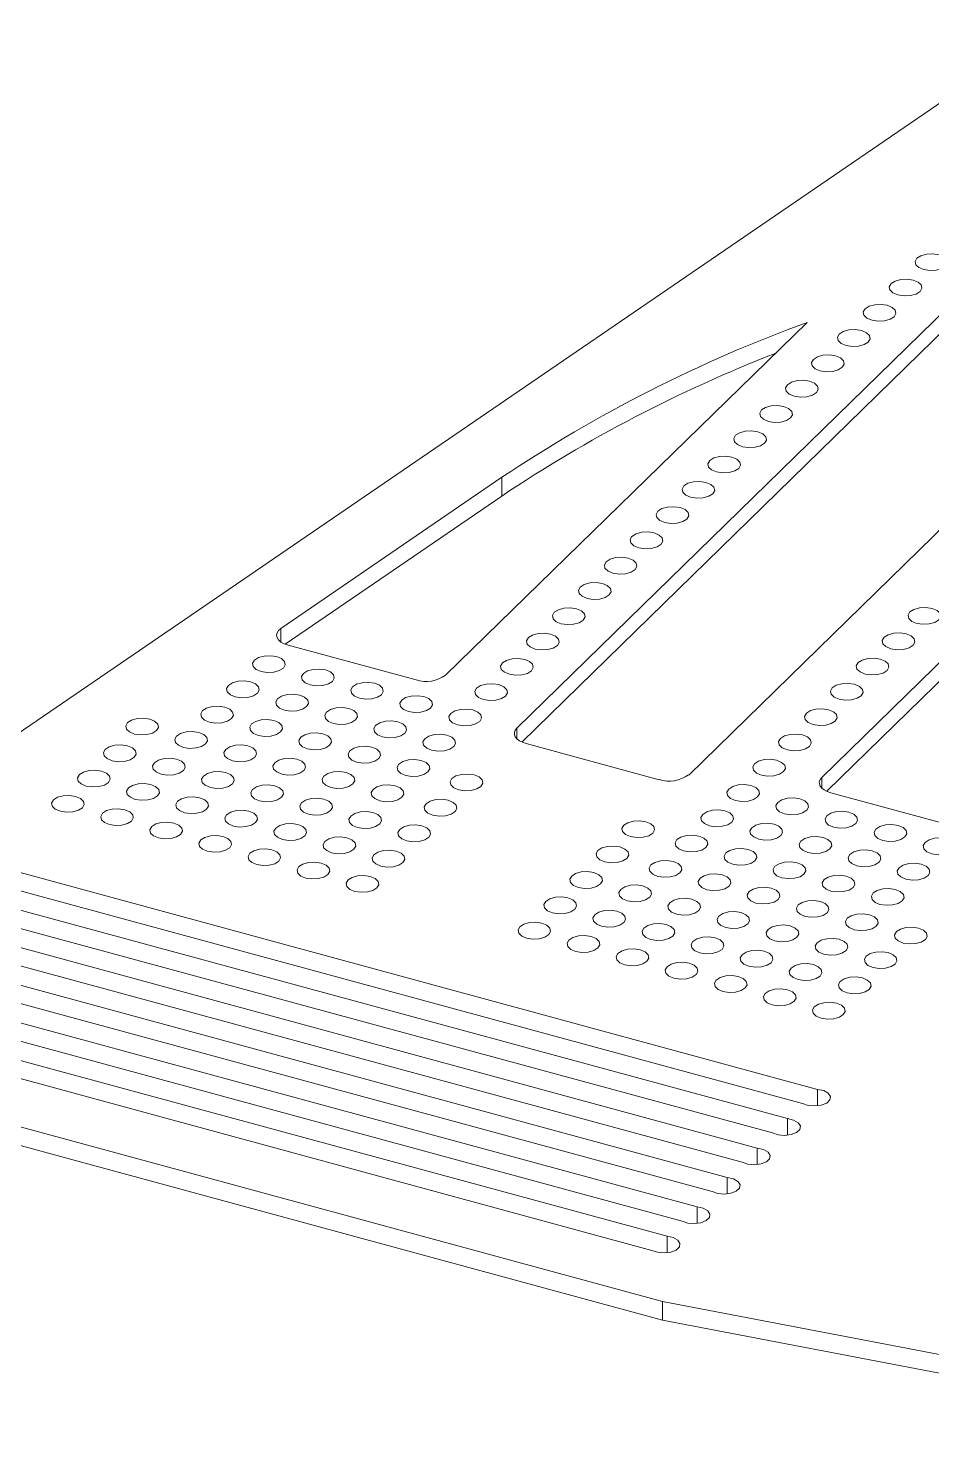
# Paper-space layout '_트리메트릭' of a CAD drawing. Header units: millimetres. Extents: x -163 to 53, y -91 to 40.
# Drawn here: x -83.8 to -1.1, y -90.4 to 37.9 of the extents above; entities that cross this region are included whole.
import ezdxf

# ---------------------------------------------------------------- set-up
doc = ezdxf.new("R2010")
doc.units = ezdxf.units.MM

psp = doc.layouts.new('_트리메트릭')

# ---------------------------------------------------------------- linework, layer by layer
at = {"color": 7, "linetype": 'Continuous', "lineweight": 15}
for p, q in [((9.63, 37.88), (-87.58, -28.59)), ((21.19, 32.66), (-39.11, -26.19)), ((21.19, 30.95), (-38.65, -27.45)), ((-23.38, -30.47), (36.92, 28.39)), ((-45.63, -21.34), (-12.55, 10.95)), ((21.88, 1.59), (-11.2, -30.7)), ((21.72, -0.28), (-10.74, -31.96)), ((-40.48, -3.23), (-60.7, -17.06)), ((-40.48, -3.23), (-40.48, -4.94)), ((-40.48, -4.94), (-60.31, -18.5)), ((-60.04, -18.59), (-48.33, -21.77)), ((-38.27, -27.58), (-26.09, -30.9)), ((-10.37, -32.09), (1.34, -35.27)), ((-11.59, -59.23), (-90.89, -37.67)), ((-92.69, -38.86), (-12.96, -60.53)), ((-14.34, -61.91), (-93.64, -40.36)), ((-95.45, -41.55), (-15.72, -63.21)), ((-17.1, -64.6), (-96.4, -43.05)), ((-98.2, -44.23), (-18.47, -65.9)), ((-19.85, -67.29), (-99.15, -45.74)), ((-100.96, -46.92), (-21.23, -68.59)), ((-22.61, -69.98), (-101.91, -48.43)), ((-103.71, -49.61), (-23.98, -71.28)), ((-25.36, -72.67), (-104.66, -51.12)), ((-106.47, -52.3), (-26.74, -73.97)), ((-114.23, -54.59), (-25.78, -78.63)), ((-114.23, -56.31), (-25.78, -80.34)), ((-11.59, -59.23), (-11.59, -60.74)), ((-14.34, -61.91), (-14.34, -63.43)), ((-17.1, -64.6), (-17.1, -66.12)), ((-19.85, -67.29), (-19.85, -68.8)), ((-22.61, -69.98), (-22.61, -71.49)), ((-25.36, -72.67), (-25.36, -74.18)), ((-25.78, -78.63), (-25.78, -80.34)), ((-25.78, -78.63), (30.46, -89.39)), ((-25.78, -80.34), (26.75, -90.4))]:
    psp.add_line(p, q, dxfattribs=at)
at = {"color": 8, "linetype": 'Continuous', "lineweight": 15}
for p, q in [((-60.7, -17.06), (-60.7, -18.3)), ((-39.11, -26.19), (-39.11, -27.15)), ((-11.2, -30.7), (-11.2, -31.66))]:
    psp.add_line(p, q, dxfattribs=at)
at = {"color": 7, "linetype": 'Continuous', "lineweight": 15, "flags": 128}
for points in [[(-1.86, 15.77), (-1.3, 15.68), (-0.72, 15.71), (-0.2, 15.86), (0.17, 16.09), (0.33, 16.38), (0.27, 16.68), (-0.01, 16.95), (-0.46, 17.14), (-1.02, 17.22), (-1.6, 17.19), (-2.12, 17.05), (-2.49, 16.81), (-2.65, 16.52), (-2.59, 16.22), (-2.32, 15.96), (-1.86, 15.77)], [(-4.23, 13.46), (-3.67, 13.37), (-3.09, 13.4), (-2.57, 13.54), (-2.2, 13.78), (-2.04, 14.07), (-2.1, 14.37), (-2.38, 14.63), (-2.83, 14.82), (-3.39, 14.91), (-3.97, 14.88), (-4.49, 14.73), (-4.86, 14.5), (-5.03, 14.21), (-4.96, 13.91), (-4.69, 13.65), (-4.23, 13.46)], [(-6.6, 11.14), (-6.04, 11.06), (-5.46, 11.09), (-4.94, 11.23), (-4.58, 11.46), (-4.41, 11.75), (-4.47, 12.05), (-4.75, 12.32), (-5.2, 12.51), (-5.76, 12.59), (-6.35, 12.56), (-6.86, 12.42), (-7.23, 12.19), (-7.4, 11.9), (-7.34, 11.6), (-7.06, 11.33), (-6.6, 11.14)], [(-8.97, 8.83), (-8.41, 8.74), (-7.83, 8.77), (-7.32, 8.92), (-6.95, 9.15), (-6.78, 9.44), (-6.84, 9.74), (-7.12, 10), (-7.57, 10.19), (-8.13, 10.28), (-8.72, 10.25), (-9.23, 10.11), (-9.6, 9.87), (-9.77, 9.58), (-9.71, 9.28), (-9.43, 9.02), (-8.97, 8.83)], [(-11.34, 6.51), (-10.78, 6.43), (-10.2, 6.46), (-9.69, 6.6), (-9.32, 6.84), (-9.15, 7.13), (-9.21, 7.43), (-9.49, 7.69), (-9.94, 7.88), (-10.5, 7.97), (-11.09, 7.94), (-11.6, 7.79), (-11.97, 7.56), (-12.14, 7.27), (-12.08, 6.97), (-11.8, 6.7), (-11.34, 6.51)], [(-13.71, 4.2), (-13.15, 4.11), (-12.57, 4.14), (-12.06, 4.29), (-11.69, 4.52), (-11.52, 4.81), (-11.58, 5.11), (-11.86, 5.38), (-12.31, 5.57), (-12.88, 5.65), (-13.46, 5.62), (-13.97, 5.48), (-14.34, 5.24), (-14.51, 4.95), (-14.45, 4.65), (-14.17, 4.39), (-13.71, 4.2)], [(-16.09, 1.89), (-15.52, 1.8), (-14.94, 1.83), (-14.43, 1.97), (-14.06, 2.21), (-13.89, 2.5), (-13.95, 2.8), (-14.23, 3.06), (-14.69, 3.25), (-15.25, 3.34), (-15.83, 3.31), (-16.34, 3.16), (-16.71, 2.93), (-16.88, 2.64), (-16.82, 2.34), (-16.54, 2.08), (-16.09, 1.89)], [(-18.46, -0.43), (-17.9, -0.51), (-17.31, -0.48), (-16.8, -0.34), (-16.43, -0.11), (-16.26, 0.18), (-16.32, 0.48), (-16.6, 0.75), (-17.06, 0.94), (-17.62, 1.02), (-18.2, 0.99), (-18.71, 0.85), (-19.08, 0.62), (-19.25, 0.33), (-19.19, 0.03), (-18.91, -0.24), (-18.46, -0.43)], [(-20.83, -2.74), (-20.27, -2.83), (-19.68, -2.8), (-19.17, -2.65), (-18.8, -2.42), (-18.63, -2.13), (-18.69, -1.83), (-18.97, -1.57), (-19.43, -1.38), (-19.99, -1.29), (-20.57, -1.32), (-21.09, -1.46), (-21.45, -1.7), (-21.62, -1.99), (-21.56, -2.29), (-21.28, -2.55), (-20.83, -2.74)], [(-23.2, -5.06), (-22.64, -5.14), (-22.06, -5.11), (-21.54, -4.97), (-21.17, -4.73), (-21, -4.44), (-21.07, -4.14), (-21.34, -3.88), (-21.8, -3.69), (-22.36, -3.6), (-22.94, -3.63), (-23.46, -3.78), (-23.82, -4.01), (-23.99, -4.3), (-23.93, -4.6), (-23.65, -4.87), (-23.2, -5.06)], [(-25.57, -7.37), (-25.01, -7.46), (-24.43, -7.43), (-23.91, -7.28), (-23.54, -7.05), (-23.38, -6.76), (-23.44, -6.46), (-23.71, -6.19), (-24.17, -6), (-24.73, -5.92), (-25.31, -5.95), (-25.83, -6.09), (-26.2, -6.33), (-26.36, -6.62), (-26.3, -6.92), (-26.02, -7.18), (-25.57, -7.37)], [(-27.94, -9.68), (-27.38, -9.77), (-26.8, -9.74), (-26.28, -9.6), (-25.91, -9.36), (-25.75, -9.07), (-25.81, -8.77), (-26.09, -8.51), (-26.54, -8.32), (-27.1, -8.23), (-27.68, -8.26), (-28.2, -8.41), (-28.57, -8.64), (-28.73, -8.93), (-28.67, -9.23), (-28.39, -9.49), (-27.94, -9.68)], [(-30.31, -12), (-29.75, -12.08), (-29.17, -12.05), (-28.65, -11.91), (-28.28, -11.68), (-28.12, -11.39), (-28.18, -11.09), (-28.46, -10.82), (-28.91, -10.63), (-29.47, -10.55), (-30.05, -10.58), (-30.57, -10.72), (-30.94, -10.95), (-31.1, -11.24), (-31.04, -11.54), (-30.76, -11.81), (-30.31, -12)], [(-32.68, -14.31), (-32.12, -14.4), (-31.54, -14.37), (-31.02, -14.22), (-30.65, -13.99), (-30.49, -13.7), (-30.55, -13.4), (-30.83, -13.14), (-31.28, -12.95), (-31.84, -12.86), (-32.42, -12.89), (-32.94, -13.03), (-33.31, -13.27), (-33.47, -13.56), (-33.41, -13.86), (-33.14, -14.12), (-32.68, -14.31)], [(-35.05, -16.63), (-34.49, -16.71), (-33.91, -16.68), (-33.39, -16.54), (-33.03, -16.3), (-32.86, -16.01), (-32.92, -15.71), (-33.2, -15.45), (-33.65, -15.26), (-34.21, -15.17), (-34.8, -15.2), (-35.31, -15.35), (-35.68, -15.58), (-35.85, -15.87), (-35.79, -16.17), (-35.51, -16.44), (-35.05, -16.63)], [(-1.1, -15.23), (-1.66, -15.15), (-2.24, -15.18), (-2.76, -15.32), (-3.13, -15.55), (-3.29, -15.84), (-3.23, -16.14), (-2.96, -16.41), (-2.5, -16.6), (-1.94, -16.68), (-1.36, -16.65), (-0.84, -16.51), (-0.47, -16.28), (-0.31, -15.99), (-0.37, -15.69), (-0.65, -15.42), (-1.1, -15.23)], [(-60.7, -17.06), (-60.92, -17.25), (-61.06, -17.46), (-61.11, -17.68), (-61.06, -17.9), (-60.92, -18.11), (-60.7, -18.3), (-60.4, -18.47), (-60.04, -18.59)], [(-37.42, -18.94), (-36.86, -19.03), (-36.28, -18.99), (-35.77, -18.85), (-35.4, -18.62), (-35.23, -18.33), (-35.29, -18.03), (-35.57, -17.76), (-36.02, -17.57), (-36.58, -17.49), (-37.17, -17.52), (-37.68, -17.66), (-38.05, -17.9), (-38.22, -18.19), (-38.16, -18.49), (-37.88, -18.75), (-37.42, -18.94)], [(-3.47, -17.55), (-4.03, -17.46), (-4.61, -17.49), (-5.13, -17.63), (-5.5, -17.87), (-5.67, -18.16), (-5.6, -18.46), (-5.33, -18.72), (-4.87, -18.91), (-4.31, -19), (-3.73, -18.97), (-3.21, -18.82), (-2.84, -18.59), (-2.68, -18.3), (-2.74, -18), (-3.02, -17.74), (-3.47, -17.55)], [(-62.51, -21), (-61.95, -21.08), (-61.36, -21.05), (-60.85, -20.91), (-60.48, -20.68), (-60.31, -20.39), (-60.37, -20.09), (-60.65, -19.82), (-61.11, -19.63), (-61.67, -19.55), (-62.25, -19.58), (-62.76, -19.72), (-63.13, -19.95), (-63.3, -20.24), (-63.24, -20.54), (-62.96, -20.81), (-62.51, -21)], [(-39.79, -21.25), (-39.23, -21.34), (-38.65, -21.31), (-38.14, -21.17), (-37.77, -20.93), (-37.6, -20.64), (-37.66, -20.34), (-37.94, -20.08), (-38.39, -19.89), (-38.95, -19.8), (-39.54, -19.83), (-40.05, -19.98), (-40.42, -20.21), (-40.59, -20.5), (-40.53, -20.8), (-40.25, -21.06), (-39.79, -21.25)], [(-5.84, -19.86), (-6.4, -19.77), (-6.99, -19.8), (-7.5, -19.95), (-7.87, -20.18), (-8.04, -20.47), (-7.98, -20.77), (-7.7, -21.04), (-7.24, -21.23), (-6.68, -21.31), (-6.1, -21.28), (-5.58, -21.14), (-5.22, -20.9), (-5.05, -20.61), (-5.11, -20.31), (-5.39, -20.05), (-5.84, -19.86)], [(-58.01, -22.22), (-57.45, -22.3), (-56.87, -22.27), (-56.36, -22.13), (-55.99, -21.9), (-55.82, -21.61), (-55.88, -21.31), (-56.16, -21.04), (-56.61, -20.85), (-57.17, -20.77), (-57.76, -20.8), (-58.27, -20.94), (-58.64, -21.18), (-58.81, -21.46), (-58.75, -21.76), (-58.47, -22.03), (-58.01, -22.22)], [(-64.88, -23.31), (-64.32, -23.4), (-63.73, -23.37), (-63.22, -23.22), (-62.85, -22.99), (-62.68, -22.7), (-62.74, -22.4), (-63.02, -22.14), (-63.48, -21.95), (-64.04, -21.86), (-64.62, -21.89), (-65.14, -22.03), (-65.5, -22.27), (-65.67, -22.56), (-65.61, -22.86), (-65.33, -23.12), (-64.88, -23.31)], [(-60.38, -24.53), (-59.82, -24.62), (-59.24, -24.59), (-58.73, -24.44), (-58.36, -24.21), (-58.19, -23.92), (-58.25, -23.62), (-58.53, -23.36), (-58.98, -23.17), (-59.55, -23.08), (-60.13, -23.11), (-60.64, -23.26), (-61.01, -23.49), (-61.18, -23.78), (-61.12, -24.08), (-60.84, -24.34), (-60.38, -24.53)], [(-53.52, -23.44), (-52.96, -23.53), (-52.38, -23.49), (-51.86, -23.35), (-51.49, -23.12), (-51.33, -22.83), (-51.39, -22.53), (-51.67, -22.26), (-52.12, -22.07), (-52.68, -21.99), (-53.26, -22.02), (-53.78, -22.16), (-54.15, -22.4), (-54.31, -22.69), (-54.25, -22.98), (-53.98, -23.25), (-53.52, -23.44)], [(-42.16, -23.57), (-41.6, -23.65), (-41.02, -23.62), (-40.51, -23.48), (-40.14, -23.25), (-39.97, -22.96), (-40.03, -22.66), (-40.31, -22.39), (-40.76, -22.2), (-41.33, -22.12), (-41.91, -22.15), (-42.42, -22.29), (-42.79, -22.52), (-42.96, -22.81), (-42.9, -23.11), (-42.62, -23.38), (-42.16, -23.57)], [(-8.21, -22.17), (-8.77, -22.09), (-9.36, -22.12), (-9.87, -22.26), (-10.24, -22.5), (-10.41, -22.79), (-10.35, -23.08), (-10.07, -23.35), (-9.61, -23.54), (-9.05, -23.63), (-8.47, -23.59), (-7.96, -23.45), (-7.59, -23.22), (-7.42, -22.93), (-7.48, -22.63), (-7.76, -22.36), (-8.21, -22.17)], [(-67.25, -25.63), (-66.69, -25.71), (-66.11, -25.68), (-65.59, -25.54), (-65.22, -25.3), (-65.05, -25.01), (-65.12, -24.71), (-65.39, -24.45), (-65.85, -24.26), (-66.41, -24.17), (-66.99, -24.2), (-67.51, -24.35), (-67.88, -24.58), (-68.04, -24.87), (-67.98, -25.17), (-67.7, -25.44), (-67.25, -25.63)], [(-55.89, -25.75), (-55.33, -25.84), (-54.75, -25.81), (-54.23, -25.67), (-53.87, -25.43), (-53.7, -25.14), (-53.76, -24.84), (-54.04, -24.58), (-54.49, -24.39), (-55.05, -24.3), (-55.63, -24.33), (-56.15, -24.48), (-56.52, -24.71), (-56.69, -25), (-56.62, -25.3), (-56.35, -25.56), (-55.89, -25.75)], [(-49.03, -24.66), (-48.47, -24.75), (-47.89, -24.72), (-47.37, -24.57), (-47, -24.34), (-46.83, -24.05), (-46.9, -23.75), (-47.17, -23.48), (-47.63, -23.29), (-48.19, -23.21), (-48.77, -23.24), (-49.29, -23.38), (-49.65, -23.62), (-49.82, -23.91), (-49.76, -24.21), (-49.48, -24.47), (-49.03, -24.66)], [(-74.11, -26.72), (-73.55, -26.8), (-72.97, -26.77), (-72.45, -26.63), (-72.09, -26.4), (-71.92, -26.11), (-71.98, -25.81), (-72.26, -25.54), (-72.71, -25.35), (-73.27, -25.27), (-73.86, -25.3), (-74.37, -25.44), (-74.74, -25.67), (-74.91, -25.96), (-74.85, -26.26), (-74.57, -26.53), (-74.11, -26.72)], [(-62.76, -26.85), (-62.19, -26.93), (-61.61, -26.9), (-61.1, -26.76), (-60.73, -26.52), (-60.56, -26.24), (-60.62, -25.94), (-60.9, -25.67), (-61.36, -25.48), (-61.92, -25.39), (-62.5, -25.43), (-63.01, -25.57), (-63.38, -25.8), (-63.55, -26.09), (-63.49, -26.39), (-63.21, -26.66), (-62.76, -26.85)], [(-51.4, -26.98), (-50.84, -27.06), (-50.26, -27.03), (-49.74, -26.89), (-49.37, -26.65), (-49.21, -26.36), (-49.27, -26.06), (-49.54, -25.8), (-50, -25.61), (-50.56, -25.52), (-51.14, -25.55), (-51.66, -25.7), (-52.03, -25.93), (-52.19, -26.22), (-52.13, -26.52), (-51.85, -26.79), (-51.4, -26.98)], [(-44.54, -25.88), (-43.97, -25.97), (-43.39, -25.94), (-42.88, -25.79), (-42.51, -25.56), (-42.34, -25.27), (-42.4, -24.97), (-42.68, -24.71), (-43.14, -24.52), (-43.7, -24.43), (-44.28, -24.46), (-44.79, -24.6), (-45.16, -24.84), (-45.33, -25.13), (-45.27, -25.43), (-44.99, -25.69), (-44.54, -25.88)], [(-10.58, -24.49), (-11.14, -24.4), (-11.73, -24.43), (-12.24, -24.58), (-12.61, -24.81), (-12.78, -25.1), (-12.72, -25.4), (-12.44, -25.66), (-11.98, -25.85), (-11.42, -25.94), (-10.84, -25.91), (-10.33, -25.77), (-9.96, -25.53), (-9.79, -25.24), (-9.85, -24.94), (-10.13, -24.68), (-10.58, -24.49)], [(-69.62, -27.94), (-69.06, -28.03), (-68.48, -27.99), (-67.96, -27.85), (-67.59, -27.62), (-67.43, -27.33), (-67.49, -27.03), (-67.76, -26.76), (-68.22, -26.57), (-68.78, -26.49), (-69.36, -26.52), (-69.88, -26.66), (-70.25, -26.9), (-70.41, -27.18), (-70.35, -27.48), (-70.07, -27.75), (-69.62, -27.94)], [(-58.26, -28.07), (-57.7, -28.15), (-57.12, -28.12), (-56.6, -27.98), (-56.24, -27.75), (-56.07, -27.46), (-56.13, -27.16), (-56.41, -26.89), (-56.86, -26.7), (-57.42, -26.62), (-58.01, -26.65), (-58.52, -26.79), (-58.89, -27.02), (-59.06, -27.31), (-59, -27.61), (-58.72, -27.88), (-58.26, -28.07)], [(-46.91, -28.2), (-46.35, -28.28), (-45.76, -28.25), (-45.25, -28.11), (-44.88, -27.87), (-44.71, -27.58), (-44.77, -27.28), (-45.05, -27.02), (-45.51, -26.83), (-46.07, -26.74), (-46.65, -26.77), (-47.16, -26.92), (-47.53, -27.15), (-47.7, -27.44), (-47.64, -27.74), (-47.36, -28.01), (-46.91, -28.2)], [(-39.11, -26.19), (-39.26, -26.38), (-39.33, -26.58), (-39.33, -26.78), (-39.25, -26.98), (-39.1, -27.16), (-38.88, -27.33), (-38.6, -27.47), (-38.27, -27.58)], [(-12.95, -26.8), (-13.52, -26.72), (-14.1, -26.75), (-14.61, -26.89), (-14.98, -27.12), (-15.15, -27.41), (-15.09, -27.71), (-14.81, -27.98), (-14.35, -28.17), (-13.79, -28.25), (-13.21, -28.22), (-12.7, -28.08), (-12.33, -27.85), (-12.16, -27.56), (-12.22, -27.26), (-12.5, -26.99), (-12.95, -26.8)], [(-76.15, -29.16), (-75.59, -29.25), (-75.01, -29.22), (-74.49, -29.07), (-74.12, -28.84), (-73.96, -28.55), (-74.02, -28.25), (-74.3, -27.99), (-74.75, -27.8), (-75.31, -27.71), (-75.89, -27.74), (-76.41, -27.88), (-76.78, -28.12), (-76.94, -28.41), (-76.88, -28.71), (-76.6, -28.97), (-76.15, -29.16)], [(-65.13, -29.16), (-64.57, -29.25), (-63.98, -29.22), (-63.47, -29.07), (-63.1, -28.84), (-62.93, -28.55), (-62.99, -28.25), (-63.27, -27.98), (-63.73, -27.79), (-64.29, -27.71), (-64.87, -27.74), (-65.38, -27.88), (-65.75, -28.12), (-65.92, -28.41), (-65.86, -28.71), (-65.58, -28.97), (-65.13, -29.16)], [(-53.77, -29.29), (-53.21, -29.37), (-52.63, -29.34), (-52.11, -29.2), (-51.74, -28.97), (-51.58, -28.68), (-51.64, -28.38), (-51.92, -28.11), (-52.37, -27.92), (-52.93, -27.84), (-53.51, -27.87), (-54.03, -28.01), (-54.4, -28.25), (-54.56, -28.53), (-54.5, -28.83), (-54.22, -29.1), (-53.77, -29.29)], [(-71.66, -30.38), (-71.1, -30.47), (-70.51, -30.44), (-70, -30.29), (-69.63, -30.06), (-69.46, -29.77), (-69.52, -29.47), (-69.8, -29.21), (-70.26, -29.02), (-70.82, -28.93), (-71.4, -28.96), (-71.91, -29.11), (-72.28, -29.34), (-72.45, -29.63), (-72.39, -29.93), (-72.11, -30.19), (-71.66, -30.38)], [(-60.63, -30.38), (-60.07, -30.47), (-59.49, -30.44), (-58.98, -30.29), (-58.61, -30.06), (-58.44, -29.77), (-58.5, -29.47), (-58.78, -29.21), (-59.23, -29.02), (-59.79, -28.93), (-60.38, -28.96), (-60.89, -29.1), (-61.26, -29.34), (-61.43, -29.63), (-61.37, -29.93), (-61.09, -30.19), (-60.63, -30.38)], [(-49.28, -30.51), (-48.72, -30.6), (-48.13, -30.56), (-47.62, -30.42), (-47.25, -30.19), (-47.08, -29.9), (-47.14, -29.6), (-47.42, -29.33), (-47.88, -29.14), (-48.44, -29.06), (-49.02, -29.09), (-49.53, -29.23), (-49.9, -29.47), (-50.07, -29.76), (-50.01, -30.05), (-49.73, -30.32), (-49.28, -30.51)], [(-15.33, -29.12), (-15.89, -29.03), (-16.47, -29.06), (-16.98, -29.2), (-17.35, -29.44), (-17.52, -29.73), (-17.46, -30.03), (-17.18, -30.29), (-16.73, -30.48), (-16.16, -30.57), (-15.58, -30.54), (-15.07, -30.39), (-14.7, -30.16), (-14.53, -29.87), (-14.59, -29.57), (-14.87, -29.31), (-15.33, -29.12)], [(-78.52, -31.48), (-77.96, -31.56), (-77.38, -31.53), (-76.86, -31.39), (-76.49, -31.15), (-76.33, -30.86), (-76.39, -30.56), (-76.67, -30.3), (-77.12, -30.11), (-77.68, -30.02), (-78.26, -30.05), (-78.78, -30.2), (-79.15, -30.43), (-79.31, -30.72), (-79.25, -31.02), (-78.98, -31.29), (-78.52, -31.48)], [(-67.16, -31.6), (-66.6, -31.69), (-66.02, -31.66), (-65.51, -31.52), (-65.14, -31.28), (-64.97, -30.99), (-65.03, -30.69), (-65.31, -30.43), (-65.76, -30.24), (-66.33, -30.15), (-66.91, -30.18), (-67.42, -30.33), (-67.79, -30.56), (-67.96, -30.85), (-67.9, -31.15), (-67.62, -31.41), (-67.16, -31.6)], [(-56.14, -31.6), (-55.58, -31.69), (-55, -31.66), (-54.48, -31.51), (-54.11, -31.28), (-53.95, -30.99), (-54.01, -30.69), (-54.29, -30.43), (-54.74, -30.24), (-55.3, -30.15), (-55.88, -30.18), (-56.4, -30.33), (-56.77, -30.56), (-56.93, -30.85), (-56.87, -31.15), (-56.6, -31.41), (-56.14, -31.6)], [(-44.42, -31.83), (-43.86, -31.92), (-43.28, -31.88), (-42.76, -31.74), (-42.39, -31.51), (-42.23, -31.22), (-42.29, -30.92), (-42.57, -30.65), (-43.02, -30.46), (-43.58, -30.38), (-44.16, -30.41), (-44.68, -30.55), (-45.05, -30.79), (-45.21, -31.08), (-45.15, -31.38), (-44.87, -31.64), (-44.42, -31.83)], [(-11.2, -30.7), (-11.35, -30.88), (-11.43, -31.08), (-11.42, -31.28), (-11.34, -31.48), (-11.19, -31.67), (-10.97, -31.84), (-10.69, -31.98), (-10.37, -32.09)], [(-74.03, -32.7), (-73.47, -32.78), (-72.88, -32.75), (-72.37, -32.61), (-72, -32.37), (-71.83, -32.09), (-71.89, -31.79), (-72.17, -31.52), (-72.63, -31.33), (-73.19, -31.24), (-73.77, -31.28), (-74.29, -31.42), (-74.65, -31.65), (-74.82, -31.94), (-74.76, -32.24), (-74.48, -32.51), (-74.03, -32.7)], [(-62.67, -32.83), (-62.11, -32.91), (-61.53, -32.88), (-61.01, -32.74), (-60.64, -32.5), (-60.48, -32.21), (-60.54, -31.91), (-60.82, -31.65), (-61.27, -31.46), (-61.83, -31.37), (-62.41, -31.4), (-62.93, -31.55), (-63.3, -31.78), (-63.47, -32.07), (-63.4, -32.37), (-63.13, -32.64), (-62.67, -32.83)], [(-51.65, -32.82), (-51.09, -32.91), (-50.5, -32.88), (-49.99, -32.74), (-49.62, -32.5), (-49.45, -32.21), (-49.51, -31.91), (-49.79, -31.65), (-50.25, -31.46), (-50.81, -31.37), (-51.39, -31.4), (-51.91, -31.55), (-52.27, -31.78), (-52.44, -32.07), (-52.38, -32.37), (-52.1, -32.63), (-51.65, -32.82)], [(-17.7, -31.43), (-18.26, -31.34), (-18.84, -31.37), (-19.35, -31.52), (-19.72, -31.75), (-19.89, -32.04), (-19.83, -32.34), (-19.55, -32.61), (-19.1, -32.8), (-18.54, -32.88), (-17.95, -32.85), (-17.44, -32.71), (-17.07, -32.47), (-16.9, -32.18), (-16.96, -31.88), (-17.24, -31.62), (-17.7, -31.43)], [(-80.89, -33.79), (-80.33, -33.88), (-79.75, -33.85), (-79.23, -33.7), (-78.87, -33.47), (-78.7, -33.18), (-78.76, -32.88), (-79.04, -32.61), (-79.49, -32.42), (-80.05, -32.34), (-80.63, -32.37), (-81.15, -32.51), (-81.52, -32.75), (-81.69, -33.04), (-81.62, -33.34), (-81.35, -33.6), (-80.89, -33.79)], [(-69.54, -33.92), (-68.97, -34), (-68.39, -33.97), (-67.88, -33.83), (-67.51, -33.6), (-67.34, -33.31), (-67.4, -33.01), (-67.68, -32.74), (-68.14, -32.55), (-68.7, -32.47), (-69.28, -32.5), (-69.79, -32.64), (-70.16, -32.87), (-70.33, -33.16), (-70.27, -33.46), (-69.99, -33.73), (-69.54, -33.92)], [(-58.18, -34.05), (-57.62, -34.13), (-57.04, -34.1), (-56.52, -33.96), (-56.15, -33.72), (-55.99, -33.43), (-56.05, -33.14), (-56.32, -32.87), (-56.78, -32.68), (-57.34, -32.59), (-57.92, -32.63), (-58.44, -32.77), (-58.81, -33), (-58.97, -33.29), (-58.91, -33.59), (-58.63, -33.86), (-58.18, -34.05)], [(-46.79, -34.14), (-46.23, -34.23), (-45.65, -34.2), (-45.13, -34.06), (-44.76, -33.82), (-44.6, -33.53), (-44.66, -33.23), (-44.94, -32.97), (-45.39, -32.78), (-45.95, -32.69), (-46.53, -32.72), (-47.05, -32.87), (-47.42, -33.1), (-47.58, -33.39), (-47.52, -33.69), (-47.25, -33.95), (-46.79, -34.14)], [(-13.2, -32.65), (-13.76, -32.56), (-14.35, -32.6), (-14.86, -32.74), (-15.23, -32.97), (-15.4, -33.26), (-15.34, -33.56), (-15.06, -33.83), (-14.6, -34.02), (-14.04, -34.1), (-13.46, -34.07), (-12.95, -33.93), (-12.58, -33.69), (-12.41, -33.41), (-12.47, -33.11), (-12.75, -32.84), (-13.2, -32.65)], [(-76.4, -35.01), (-75.84, -35.1), (-75.26, -35.07), (-74.74, -34.92), (-74.37, -34.69), (-74.21, -34.4), (-74.27, -34.1), (-74.54, -33.83), (-75, -33.64), (-75.56, -33.56), (-76.14, -33.59), (-76.66, -33.73), (-77.03, -33.97), (-77.19, -34.26), (-77.13, -34.56), (-76.85, -34.82), (-76.4, -35.01)], [(-65.04, -35.14), (-64.48, -35.23), (-63.9, -35.19), (-63.38, -35.05), (-63.02, -34.82), (-62.85, -34.53), (-62.91, -34.23), (-63.19, -33.96), (-63.64, -33.77), (-64.2, -33.69), (-64.79, -33.72), (-65.3, -33.86), (-65.67, -34.1), (-65.84, -34.38), (-65.78, -34.68), (-65.5, -34.95), (-65.04, -35.14)], [(-53.69, -35.27), (-53.12, -35.35), (-52.54, -35.32), (-52.03, -35.18), (-51.66, -34.94), (-51.49, -34.66), (-51.55, -34.36), (-51.83, -34.09), (-52.29, -33.9), (-52.85, -33.82), (-53.43, -33.85), (-53.94, -33.99), (-54.31, -34.22), (-54.48, -34.51), (-54.42, -34.81), (-54.14, -35.08), (-53.69, -35.27)], [(-20.07, -33.74), (-20.63, -33.66), (-21.21, -33.69), (-21.72, -33.83), (-22.09, -34.07), (-22.26, -34.35), (-22.2, -34.65), (-21.92, -34.92), (-21.47, -35.11), (-20.91, -35.2), (-20.32, -35.16), (-19.81, -35.02), (-19.44, -34.79), (-19.27, -34.5), (-19.33, -34.2), (-19.61, -33.93), (-20.07, -33.74)], [(-8.71, -33.87), (-9.27, -33.79), (-9.85, -33.82), (-10.37, -33.96), (-10.74, -34.19), (-10.9, -34.48), (-10.84, -34.78), (-10.57, -35.05), (-10.11, -35.24), (-9.55, -35.32), (-8.97, -35.29), (-8.45, -35.15), (-8.08, -34.92), (-7.92, -34.63), (-7.98, -34.33), (-8.26, -34.06), (-8.71, -33.87)], [(-71.91, -36.23), (-71.35, -36.32), (-70.76, -36.29), (-70.25, -36.14), (-69.88, -35.91), (-69.71, -35.62), (-69.77, -35.32), (-70.05, -35.06), (-70.51, -34.87), (-71.07, -34.78), (-71.65, -34.81), (-72.16, -34.95), (-72.53, -35.19), (-72.7, -35.48), (-72.64, -35.78), (-72.36, -36.04), (-71.91, -36.23)], [(-60.55, -36.36), (-59.99, -36.45), (-59.41, -36.42), (-58.89, -36.27), (-58.52, -36.04), (-58.36, -35.75), (-58.42, -35.45), (-58.7, -35.18), (-59.15, -34.99), (-59.71, -34.91), (-60.29, -34.94), (-60.81, -35.08), (-61.18, -35.32), (-61.34, -35.61), (-61.28, -35.91), (-61, -36.17), (-60.55, -36.36)], [(-49.19, -36.49), (-48.63, -36.57), (-48.05, -36.54), (-47.54, -36.4), (-47.17, -36.17), (-47, -35.88), (-47.06, -35.58), (-47.34, -35.31), (-47.79, -35.12), (-48.35, -35.04), (-48.94, -35.07), (-49.45, -35.21), (-49.82, -35.44), (-49.99, -35.73), (-49.93, -36.03), (-49.65, -36.3), (-49.19, -36.49)], [(-27.29, -34.74), (-27.86, -34.65), (-28.44, -34.68), (-28.95, -34.83), (-29.32, -35.06), (-29.49, -35.35), (-29.43, -35.65), (-29.15, -35.91), (-28.7, -36.1), (-28.13, -36.19), (-27.55, -36.16), (-27.04, -36.02), (-26.67, -35.78), (-26.5, -35.49), (-26.56, -35.19), (-26.84, -34.93), (-27.29, -34.74)], [(-15.57, -34.96), (-16.14, -34.88), (-16.72, -34.91), (-17.23, -35.05), (-17.6, -35.29), (-17.77, -35.58), (-17.71, -35.88), (-17.43, -36.14), (-16.97, -36.33), (-16.41, -36.42), (-15.83, -36.39), (-15.32, -36.24), (-14.95, -36.01), (-14.78, -35.72), (-14.84, -35.42), (-15.12, -35.15), (-15.57, -34.96)], [(-4.22, -35.09), (-4.78, -35.01), (-5.36, -35.04), (-5.88, -35.18), (-6.24, -35.42), (-6.41, -35.7), (-6.35, -36), (-6.07, -36.27), (-5.62, -36.46), (-5.06, -36.55), (-4.47, -36.51), (-3.96, -36.37), (-3.59, -36.14), (-3.42, -35.85), (-3.48, -35.55), (-3.76, -35.28), (-4.22, -35.09)], [(-67.41, -37.45), (-66.85, -37.54), (-66.27, -37.51), (-65.76, -37.36), (-65.39, -37.13), (-65.22, -36.84), (-65.28, -36.54), (-65.56, -36.28), (-66.01, -36.09), (-66.57, -36), (-67.16, -36.03), (-67.67, -36.18), (-68.04, -36.41), (-68.21, -36.7), (-68.15, -37), (-67.87, -37.26), (-67.41, -37.45)], [(-56.06, -37.58), (-55.5, -37.67), (-54.91, -37.64), (-54.4, -37.49), (-54.03, -37.26), (-53.86, -36.97), (-53.92, -36.67), (-54.2, -36.41), (-54.66, -36.22), (-55.22, -36.13), (-55.8, -36.16), (-56.31, -36.3), (-56.68, -36.54), (-56.85, -36.83), (-56.79, -37.13), (-56.51, -37.39), (-56.06, -37.58)], [(-29.67, -37.05), (-30.23, -36.97), (-30.81, -37), (-31.32, -37.14), (-31.69, -37.37), (-31.86, -37.66), (-31.8, -37.96), (-31.52, -38.23), (-31.07, -38.42), (-30.5, -38.5), (-29.92, -38.47), (-29.41, -38.33), (-29.04, -38.1), (-28.87, -37.81), (-28.93, -37.51), (-29.21, -37.24), (-29.67, -37.05)], [(-22.44, -36.06), (-23, -35.97), (-23.58, -36), (-24.1, -36.15), (-24.46, -36.38), (-24.63, -36.67), (-24.57, -36.97), (-24.29, -37.23), (-23.84, -37.42), (-23.28, -37.51), (-22.69, -37.48), (-22.18, -37.34), (-21.81, -37.1), (-21.64, -36.81), (-21.7, -36.51), (-21.98, -36.25), (-22.44, -36.06)], [(-17.95, -37.28), (-18.51, -37.19), (-19.09, -37.22), (-19.6, -37.37), (-19.97, -37.6), (-20.14, -37.89), (-20.08, -38.19), (-19.8, -38.45), (-19.35, -38.64), (-18.78, -38.73), (-18.2, -38.7), (-17.69, -38.56), (-17.32, -38.32), (-17.15, -38.03), (-17.21, -37.73), (-17.49, -37.47), (-17.95, -37.28)], [(-11.08, -36.19), (-11.64, -36.1), (-12.22, -36.13), (-12.74, -36.27), (-13.11, -36.51), (-13.28, -36.8), (-13.21, -37.1), (-12.94, -37.36), (-12.48, -37.55), (-11.92, -37.64), (-11.34, -37.61), (-10.82, -37.46), (-10.45, -37.23), (-10.29, -36.94), (-10.35, -36.64), (-10.63, -36.38), (-11.08, -36.19)], [(0.28, -36.31), (-0.29, -36.23), (-0.87, -36.26), (-1.38, -36.4), (-1.75, -36.64), (-1.92, -36.93), (-1.86, -37.23), (-1.58, -37.49), (-1.13, -37.68), (-0.56, -37.77), (0.02, -37.73), (0.53, -37.59), (0.9, -37.36), (1.07, -37.07), (1.01, -36.77), (0.73, -36.5), (0.28, -36.31)], [(-62.92, -38.67), (-62.36, -38.76), (-61.78, -38.73), (-61.26, -38.59), (-60.89, -38.35), (-60.73, -38.06), (-60.79, -37.76), (-61.07, -37.5), (-61.52, -37.31), (-62.08, -37.22), (-62.66, -37.25), (-63.18, -37.4), (-63.55, -37.63), (-63.71, -37.92), (-63.65, -38.22), (-63.37, -38.48), (-62.92, -38.67)], [(-58.43, -39.9), (-57.87, -39.98), (-57.28, -39.95), (-56.77, -39.81), (-56.4, -39.57), (-56.23, -39.28), (-56.29, -38.98), (-56.57, -38.72), (-57.03, -38.53), (-57.59, -38.44), (-58.17, -38.47), (-58.69, -38.62), (-59.05, -38.85), (-59.22, -39.14), (-59.16, -39.44), (-58.88, -39.71), (-58.43, -39.9)], [(-51.56, -38.8), (-51, -38.89), (-50.42, -38.86), (-49.91, -38.71), (-49.54, -38.48), (-49.37, -38.19), (-49.43, -37.89), (-49.71, -37.63), (-50.16, -37.44), (-50.72, -37.35), (-51.31, -37.38), (-51.82, -37.52), (-52.19, -37.76), (-52.36, -38.05), (-52.3, -38.35), (-52.02, -38.61), (-51.56, -38.8)], [(-24.81, -38.37), (-25.37, -38.29), (-25.95, -38.32), (-26.47, -38.46), (-26.84, -38.69), (-27, -38.98), (-26.94, -39.28), (-26.66, -39.55), (-26.21, -39.74), (-25.65, -39.82), (-25.07, -39.79), (-24.55, -39.65), (-24.18, -39.42), (-24.02, -39.13), (-24.08, -38.83), (-24.35, -38.56), (-24.81, -38.37)], [(-13.45, -38.5), (-14.01, -38.41), (-14.6, -38.44), (-15.11, -38.59), (-15.48, -38.82), (-15.65, -39.11), (-15.59, -39.41), (-15.31, -39.68), (-14.85, -39.87), (-14.29, -39.95), (-13.71, -39.92), (-13.19, -39.78), (-12.83, -39.54), (-12.66, -39.25), (-12.72, -38.95), (-13, -38.69), (-13.45, -38.5)], [(-6.59, -37.41), (-7.15, -37.32), (-7.73, -37.35), (-8.25, -37.5), (-8.62, -37.73), (-8.78, -38.02), (-8.72, -38.32), (-8.44, -38.58), (-7.99, -38.77), (-7.43, -38.86), (-6.85, -38.83), (-6.33, -38.68), (-5.96, -38.45), (-5.8, -38.16), (-5.86, -37.86), (-6.13, -37.6), (-6.59, -37.41)], [(-53.93, -41.12), (-53.37, -41.2), (-52.79, -41.17), (-52.28, -41.03), (-51.91, -40.79), (-51.74, -40.51), (-51.8, -40.21), (-52.08, -39.94), (-52.53, -39.75), (-53.1, -39.66), (-53.68, -39.7), (-54.19, -39.84), (-54.56, -40.07), (-54.73, -40.36), (-54.67, -40.66), (-54.39, -40.93), (-53.93, -41.12)], [(-32.07, -39.4), (-32.63, -39.31), (-33.21, -39.34), (-33.73, -39.48), (-34.09, -39.72), (-34.26, -40.01), (-34.2, -40.31), (-33.92, -40.57), (-33.47, -40.76), (-32.91, -40.85), (-32.32, -40.82), (-31.81, -40.67), (-31.44, -40.44), (-31.27, -40.15), (-31.33, -39.85), (-31.61, -39.59), (-32.07, -39.4)], [(-20.32, -39.59), (-20.88, -39.51), (-21.46, -39.54), (-21.97, -39.68), (-22.34, -39.92), (-22.51, -40.2), (-22.45, -40.5), (-22.17, -40.77), (-21.72, -40.96), (-21.16, -41.04), (-20.57, -41.01), (-20.06, -40.87), (-19.69, -40.64), (-19.52, -40.35), (-19.58, -40.05), (-19.86, -39.78), (-20.32, -39.59)], [(-8.96, -39.72), (-9.52, -39.63), (-10.1, -39.67), (-10.62, -39.81), (-10.99, -40.04), (-11.15, -40.33), (-11.09, -40.63), (-10.81, -40.9), (-10.36, -41.09), (-9.8, -41.17), (-9.22, -41.14), (-8.7, -41), (-8.33, -40.76), (-8.17, -40.48), (-8.23, -40.18), (-8.51, -39.91), (-8.96, -39.72)], [(-2.1, -38.63), (-2.66, -38.54), (-3.24, -38.57), (-3.75, -38.72), (-4.12, -38.95), (-4.29, -39.24), (-4.23, -39.54), (-3.95, -39.8), (-3.5, -39.99), (-2.93, -40.08), (-2.35, -40.05), (-1.84, -39.91), (-1.47, -39.67), (-1.3, -39.38), (-1.36, -39.08), (-1.64, -38.82), (-2.1, -38.63)], [(-27.58, -40.62), (-28.14, -40.53), (-28.72, -40.56), (-29.23, -40.71), (-29.6, -40.94), (-29.77, -41.23), (-29.71, -41.53), (-29.43, -41.79), (-28.98, -41.98), (-28.41, -42.07), (-27.83, -42.04), (-27.32, -41.89), (-26.95, -41.66), (-26.78, -41.37), (-26.84, -41.07), (-27.12, -40.81), (-27.58, -40.62)], [(-15.82, -40.81), (-16.38, -40.73), (-16.97, -40.76), (-17.48, -40.9), (-17.85, -41.14), (-18.02, -41.43), (-17.96, -41.72), (-17.68, -41.99), (-17.22, -42.18), (-16.66, -42.27), (-16.08, -42.23), (-15.57, -42.09), (-15.2, -41.86), (-15.03, -41.57), (-15.09, -41.27), (-15.37, -41), (-15.82, -40.81)], [(-4.47, -40.94), (-5.03, -40.86), (-5.61, -40.89), (-6.12, -41.03), (-6.49, -41.26), (-6.66, -41.55), (-6.6, -41.85), (-6.32, -42.12), (-5.87, -42.31), (-5.31, -42.39), (-4.72, -42.36), (-4.21, -42.22), (-3.84, -41.99), (-3.67, -41.7), (-3.73, -41.4), (-4.01, -41.13), (-4.47, -40.94)], [(-34.44, -41.71), (-35, -41.62), (-35.58, -41.66), (-36.1, -41.8), (-36.47, -42.03), (-36.63, -42.32), (-36.57, -42.62), (-36.29, -42.89), (-35.84, -43.08), (-35.28, -43.16), (-34.7, -43.13), (-34.18, -42.99), (-33.81, -42.75), (-33.65, -42.46), (-33.71, -42.16), (-33.98, -41.9), (-34.44, -41.71)], [(-23.08, -41.84), (-23.64, -41.75), (-24.23, -41.78), (-24.74, -41.93), (-25.11, -42.16), (-25.28, -42.45), (-25.22, -42.75), (-24.94, -43.01), (-24.48, -43.2), (-23.92, -43.29), (-23.34, -43.26), (-22.82, -43.12), (-22.46, -42.88), (-22.29, -42.59), (-22.35, -42.29), (-22.63, -42.03), (-23.08, -41.84)], [(-11.33, -42.03), (-11.89, -41.95), (-12.47, -41.98), (-12.99, -42.12), (-13.36, -42.36), (-13.52, -42.65), (-13.46, -42.95), (-13.18, -43.21), (-12.73, -43.4), (-12.17, -43.49), (-11.59, -43.46), (-11.07, -43.31), (-10.7, -43.08), (-10.54, -42.79), (-10.6, -42.49), (-10.88, -42.22), (-11.33, -42.03)], [(-29.95, -42.93), (-30.51, -42.84), (-31.09, -42.88), (-31.6, -43.02), (-31.97, -43.25), (-32.14, -43.54), (-32.08, -43.84), (-31.8, -44.11), (-31.35, -44.3), (-30.79, -44.38), (-30.2, -44.35), (-29.69, -44.21), (-29.32, -43.97), (-29.15, -43.69), (-29.21, -43.39), (-29.49, -43.12), (-29.95, -42.93)], [(-18.59, -43.06), (-19.15, -42.97), (-19.73, -43), (-20.25, -43.15), (-20.62, -43.38), (-20.78, -43.67), (-20.72, -43.97), (-20.44, -44.24), (-19.99, -44.43), (-19.43, -44.51), (-18.85, -44.48), (-18.33, -44.34), (-17.96, -44.1), (-17.8, -43.81), (-17.86, -43.51), (-18.14, -43.25), (-18.59, -43.06)], [(-6.84, -43.26), (-7.4, -43.17), (-7.98, -43.2), (-8.5, -43.34), (-8.86, -43.58), (-9.03, -43.87), (-8.97, -44.17), (-8.69, -44.43), (-8.24, -44.62), (-7.68, -44.71), (-7.09, -44.68), (-6.58, -44.53), (-6.21, -44.3), (-6.04, -44.01), (-6.1, -43.71), (-6.38, -43.45), (-6.84, -43.26)], [(-36.81, -44.02), (-37.37, -43.94), (-37.95, -43.97), (-38.47, -44.11), (-38.84, -44.35), (-39, -44.64), (-38.94, -44.94), (-38.66, -45.2), (-38.21, -45.39), (-37.65, -45.48), (-37.07, -45.45), (-36.55, -45.3), (-36.18, -45.07), (-36.02, -44.78), (-36.08, -44.48), (-36.36, -44.21), (-36.81, -44.02)], [(-25.45, -44.15), (-26.01, -44.07), (-26.6, -44.1), (-27.11, -44.24), (-27.48, -44.47), (-27.65, -44.76), (-27.59, -45.06), (-27.31, -45.33), (-26.85, -45.52), (-26.29, -45.6), (-25.71, -45.57), (-25.2, -45.43), (-24.83, -45.2), (-24.66, -44.91), (-24.72, -44.61), (-25, -44.34), (-25.45, -44.15)], [(-14.1, -44.28), (-14.66, -44.19), (-15.24, -44.23), (-15.75, -44.37), (-16.12, -44.6), (-16.29, -44.89), (-16.23, -45.19), (-15.95, -45.46), (-15.5, -45.65), (-14.94, -45.73), (-14.35, -45.7), (-13.84, -45.56), (-13.47, -45.32), (-13.3, -45.03), (-13.36, -44.74), (-13.64, -44.47), (-14.1, -44.28)], [(-2.34, -44.48), (-2.91, -44.39), (-3.49, -44.42), (-4, -44.57), (-4.37, -44.8), (-4.54, -45.09), (-4.48, -45.39), (-4.2, -45.65), (-3.74, -45.84), (-3.18, -45.93), (-2.6, -45.9), (-2.09, -45.75), (-1.72, -45.52), (-1.55, -45.23), (-1.61, -44.93), (-1.89, -44.67), (-2.34, -44.48)], [(-32.32, -45.24), (-32.88, -45.16), (-33.46, -45.19), (-33.97, -45.33), (-34.34, -45.57), (-34.51, -45.86), (-34.45, -46.16), (-34.17, -46.42), (-33.72, -46.61), (-33.16, -46.7), (-32.57, -46.67), (-32.06, -46.52), (-31.69, -46.29), (-31.52, -46), (-31.58, -45.7), (-31.86, -45.43), (-32.32, -45.24)], [(-20.96, -45.37), (-21.52, -45.29), (-22.1, -45.32), (-22.62, -45.46), (-22.99, -45.7), (-23.15, -45.98), (-23.09, -46.28), (-22.81, -46.55), (-22.36, -46.74), (-21.8, -46.83), (-21.22, -46.79), (-20.7, -46.65), (-20.33, -46.42), (-20.17, -46.13), (-20.23, -45.83), (-20.51, -45.56), (-20.96, -45.37)], [(-9.6, -45.5), (-10.16, -45.42), (-10.75, -45.45), (-11.26, -45.59), (-11.63, -45.82), (-11.8, -46.11), (-11.74, -46.41), (-11.46, -46.68), (-11, -46.87), (-10.44, -46.95), (-9.86, -46.92), (-9.35, -46.78), (-8.98, -46.54), (-8.81, -46.26), (-8.87, -45.96), (-9.15, -45.69), (-9.6, -45.5)], [(-27.82, -46.47), (-28.38, -46.38), (-28.97, -46.41), (-29.48, -46.55), (-29.85, -46.79), (-30.02, -47.08), (-29.96, -47.38), (-29.68, -47.64), (-29.22, -47.83), (-28.66, -47.92), (-28.08, -47.89), (-27.57, -47.74), (-27.2, -47.51), (-27.03, -47.22), (-27.09, -46.92), (-27.37, -46.66), (-27.82, -46.47)], [(-16.47, -46.59), (-17.03, -46.51), (-17.61, -46.54), (-18.13, -46.68), (-18.49, -46.92), (-18.66, -47.21), (-18.6, -47.51), (-18.32, -47.77), (-17.87, -47.96), (-17.31, -48.05), (-16.72, -48.02), (-16.21, -47.87), (-15.84, -47.64), (-15.67, -47.35), (-15.73, -47.05), (-16.01, -46.78), (-16.47, -46.59)], [(-5.11, -46.72), (-5.67, -46.64), (-6.25, -46.67), (-6.77, -46.81), (-7.14, -47.04), (-7.3, -47.33), (-7.24, -47.63), (-6.97, -47.9), (-6.51, -48.09), (-5.95, -48.17), (-5.37, -48.14), (-4.85, -48), (-4.48, -47.77), (-4.32, -47.48), (-4.38, -47.18), (-4.66, -46.91), (-5.11, -46.72)], [(-23.33, -47.69), (-23.89, -47.6), (-24.47, -47.63), (-24.99, -47.78), (-25.36, -48.01), (-25.52, -48.3), (-25.46, -48.6), (-25.19, -48.86), (-24.73, -49.05), (-24.17, -49.14), (-23.59, -49.11), (-23.07, -48.96), (-22.7, -48.73), (-22.54, -48.44), (-22.6, -48.14), (-22.88, -47.88), (-23.33, -47.69)], [(-11.97, -47.82), (-12.54, -47.73), (-13.12, -47.76), (-13.63, -47.9), (-14, -48.14), (-14.17, -48.43), (-14.11, -48.73), (-13.83, -48.99), (-13.37, -49.18), (-12.81, -49.27), (-12.23, -49.24), (-11.72, -49.09), (-11.35, -48.86), (-11.18, -48.57), (-11.24, -48.27), (-11.52, -48.01), (-11.97, -47.82)], [(-18.84, -48.91), (-19.4, -48.82), (-19.98, -48.85), (-20.5, -49), (-20.86, -49.23), (-21.03, -49.52), (-20.97, -49.82), (-20.69, -50.08), (-20.24, -50.27), (-19.68, -50.36), (-19.1, -50.33), (-18.58, -50.19), (-18.21, -49.95), (-18.04, -49.66), (-18.11, -49.36), (-18.38, -49.1), (-18.84, -48.91)], [(-7.48, -49.04), (-8.04, -48.95), (-8.62, -48.98), (-9.14, -49.12), (-9.51, -49.36), (-9.68, -49.65), (-9.61, -49.95), (-9.34, -50.21), (-8.88, -50.4), (-8.32, -50.49), (-7.74, -50.46), (-7.22, -50.31), (-6.86, -50.08), (-6.69, -49.79), (-6.75, -49.49), (-7.03, -49.23), (-7.48, -49.04)], [(-14.35, -50.13), (-14.91, -50.04), (-15.49, -50.07), (-16, -50.22), (-16.37, -50.45), (-16.54, -50.74), (-16.48, -51.04), (-16.2, -51.31), (-15.75, -51.5), (-15.18, -51.58), (-14.6, -51.55), (-14.09, -51.41), (-13.72, -51.17), (-13.55, -50.88), (-13.61, -50.58), (-13.89, -50.32), (-14.35, -50.13)], [(-9.85, -51.35), (-10.41, -51.26), (-11, -51.3), (-11.51, -51.44), (-11.88, -51.67), (-12.05, -51.96), (-11.99, -52.26), (-11.71, -52.53), (-11.25, -52.72), (-10.69, -52.8), (-10.11, -52.77), (-9.59, -52.63), (-9.23, -52.39), (-9.06, -52.11), (-9.12, -51.81), (-9.4, -51.54), (-9.85, -51.35)], [(-12.96, -60.53), (-12.45, -60.7), (-11.84, -60.75), (-11.24, -60.68), (-10.75, -60.48), (-10.46, -60.2), (-10.41, -59.89), (-10.61, -59.59), (-11.02, -59.35), (-11.59, -59.23)], [(-15.72, -63.21), (-15.2, -63.39), (-14.6, -63.44), (-14, -63.37), (-13.51, -63.17), (-13.21, -62.89), (-13.16, -62.58), (-13.36, -62.28), (-13.78, -62.04), (-14.34, -61.91)], [(-18.47, -65.9), (-17.96, -66.08), (-17.35, -66.13), (-16.75, -66.06), (-16.26, -65.86), (-15.97, -65.58), (-15.92, -65.27), (-16.12, -64.97), (-16.53, -64.73), (-17.1, -64.6)], [(-21.23, -68.59), (-20.71, -68.77), (-20.1, -68.82), (-19.51, -68.74), (-19.02, -68.55), (-18.72, -68.27), (-18.67, -67.95), (-18.87, -67.65), (-19.29, -67.42), (-19.85, -67.29)], [(-23.98, -71.28), (-23.47, -71.46), (-22.86, -71.51), (-22.26, -71.43), (-21.77, -71.24), (-21.48, -70.96), (-21.43, -70.64), (-21.63, -70.34), (-22.04, -70.11), (-22.61, -69.98)], [(-26.74, -73.97), (-26.22, -74.14), (-25.61, -74.2), (-25.02, -74.12), (-24.53, -73.93), (-24.23, -73.65), (-24.18, -73.33), (-24.38, -73.03), (-24.8, -72.8), (-25.36, -72.67)]]:
    psp.add_lwpolyline(points, dxfattribs=at)
at = {"color": 7, "linetype": 'Continuous', "lineweight": 15}
for centre, radius, start, end in [((32.75, -112.89), 131.86, 110.0885, 123.732), ((31.74, -112.9), 129.89, 111.3082, 123.7817), ((-47.41, -18.83), 3.08, 252.696, 305.3989), ((-25.17, -27.95), 3.08, 252.696, 305.3989)]:
    psp.add_arc(centre, radius, start, end, dxfattribs=at)

doc.saveas('drawing.dxf')
